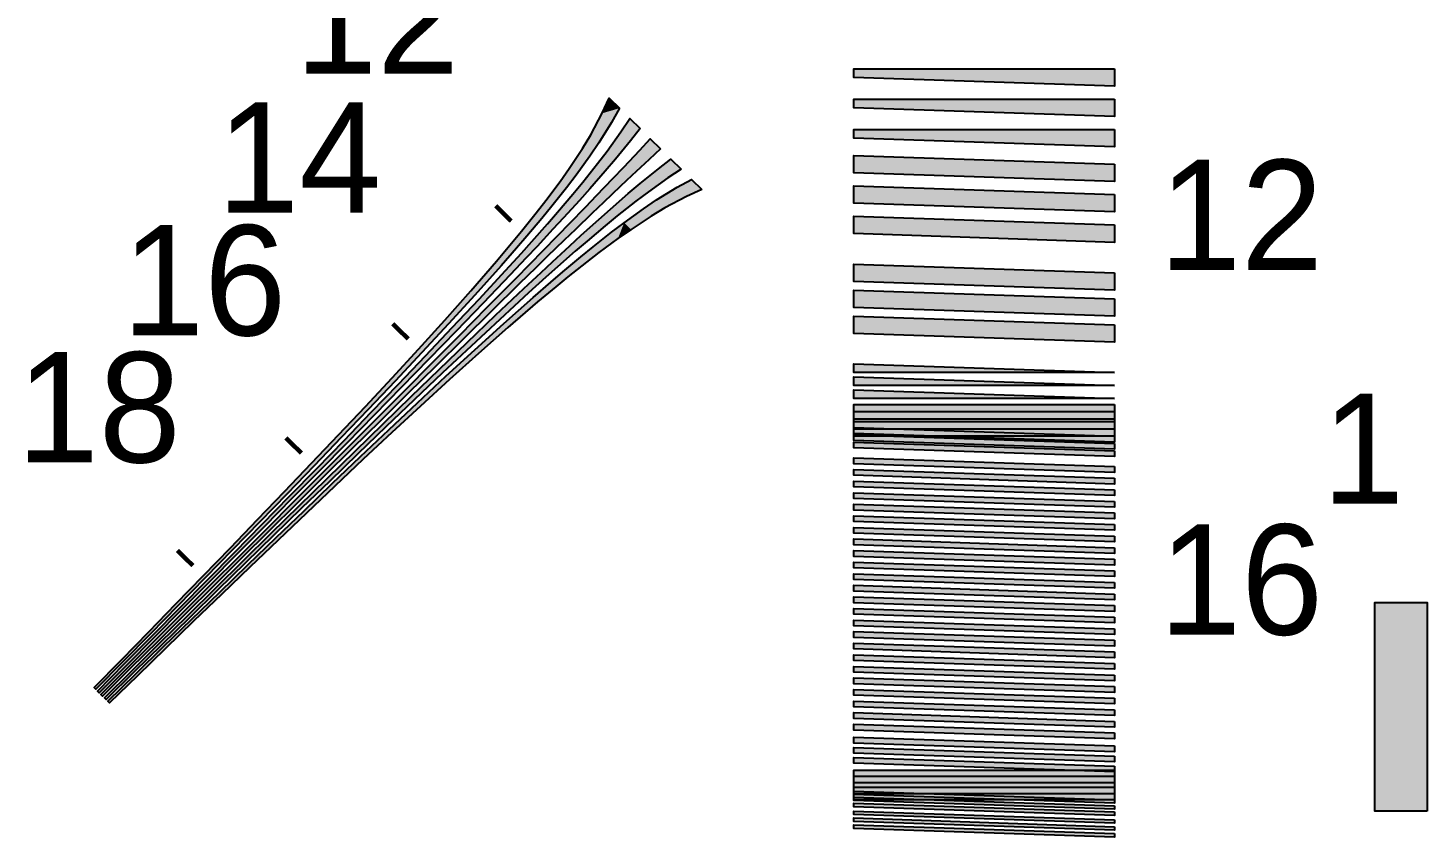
# Model space of a CAD drawing. Header units: millimetres. Extents: x -9 to 297, y 0 to 210.
# Drawn here: x 166.2 to 213.19, y 140.2 to 167.18 of the extents above; entities that cross this region are included whole.
import ezdxf

# ---------------------------------------------------------------- set-up
doc = ezdxf.new("R2010")
doc.units = ezdxf.units.MM
for name, color, linetype in [('CENTER', 7, 'Continuous'), ('LABELS', 7, 'Continuous'), ('PERIPHERY', 7, 'Continuous')]:
    doc.layers.add(name, color=color, linetype=linetype)

msp = doc.modelspace()

# ---------------------------------------------------------------- hatches: boundary and pattern name
at = {"layer": 'CENTER', "true_color": 0x000000}
h = msp.add_hatch(color=7, dxfattribs=at)
h.dxf.hatch_style = 1
h.paths.add_polyline_path([(213.192, 140.875), (211.442, 140.875), (211.442, 147.875), (213.192, 147.875), (213.192, 140.875)])
at = {"layer": 'PERIPHERY', "true_color": 0x000000}
h = msp.add_hatch(color=7, dxfattribs=at)
h.dxf.hatch_style = 1
h.paths.add_polyline_path([(202.692, 165.812), (202.692, 165.229), (193.942, 165.521), (193.942, 165.812), (202.692, 165.812)])
h = msp.add_hatch(color=7, dxfattribs=at)
h.dxf.hatch_style = 1
h.paths.add_polyline_path([(186.066, 164.483), (185.805, 164.004), (185.379, 163.318), (185.078, 162.878), (184.61, 162.233), (184.288, 161.813), (183.796, 161.193), (183.462, 160.784), (182.953, 160.181), (182.61, 159.782), (182.09, 159.188), (181.214, 158.209), (180.328, 157.24), (179.436, 156.277), (178.537, 155.32), (177.633, 154.368), (176.726, 153.419), (175.817, 152.472), (174.904, 151.529), (173.99, 150.587), (173.075, 149.646), (172.158, 148.708), (171.24, 147.77), (170.321, 146.833), (169.399, 145.898), (168.478, 144.964), (168.421, 145.02), (169.339, 145.958), (170.256, 146.896), (171.174, 147.834), (172.088, 148.776), (173.003, 149.718), (173.914, 150.663), (174.823, 151.61), (175.73, 152.558), (176.635, 153.51), (177.535, 154.465), (178.43, 155.426), (179.32, 156.391), (180.203, 157.364), (181.076, 158.346), (181.937, 159.341), (182.445, 159.946), (182.78, 160.352), (183.276, 160.97), (183.599, 161.388), (184.073, 162.027), (184.38, 162.461), (184.822, 163.131), (185.103, 163.592), (185.491, 164.315), (185.721, 164.825), (186.066, 164.483)])
h = msp.add_hatch(color=7, dxfattribs=at)
h.dxf.hatch_style = 1
h.paths.add_polyline_path([(202.692, 164.792), (202.692, 164.208), (193.942, 164.5), (193.942, 164.792), (202.692, 164.792)])
h = msp.add_hatch(color=7, dxfattribs=at)
h.dxf.hatch_style = 1
h.paths.add_polyline_path([(186.759, 163.801), (186.434, 163.384), (185.933, 162.772), (185.592, 162.371), (185.072, 161.778), (184.721, 161.387), (184.192, 160.802), (183.836, 160.416), (183.299, 159.84), (182.939, 159.457), (182.399, 158.885), (181.491, 157.936), (180.58, 156.991), (179.666, 156.049), (178.75, 155.109), (177.831, 154.173), (176.911, 153.237), (175.99, 152.302), (175.067, 151.369), (174.144, 150.436), (173.221, 149.502), (172.296, 148.571), (171.372, 147.64), (170.445, 146.71), (169.521, 145.779), (168.594, 144.849), (168.537, 144.906), (169.46, 145.839), (170.383, 146.772), (171.306, 147.705), (172.227, 148.64), (173.148, 149.574), (174.068, 150.511), (174.985, 151.449), (175.903, 152.387), (176.819, 153.327), (177.732, 154.27), (178.643, 155.215), (179.55, 156.164), (180.454, 157.116), (181.353, 158.073), (182.245, 159.037), (182.775, 159.619), (183.126, 160.01), (183.649, 160.6), (183.993, 160.998), (184.505, 161.6), (184.842, 162.005), (185.336, 162.624), (185.656, 163.045), (186.119, 163.695), (186.413, 164.142), (186.759, 163.801)])
h = msp.add_hatch(color=7, dxfattribs=at)
h.dxf.hatch_style = 1
h.paths.add_polyline_path([(202.692, 163.771), (202.692, 163.187), (193.942, 163.479), (193.942, 163.771), (202.692, 163.771)])
h = msp.add_hatch(color=7, dxfattribs=at)
h.dxf.hatch_style = 1
h.paths.add_polyline_path([(187.451, 163.118), (187.064, 162.763), (186.487, 162.226), (186.105, 161.866), (185.535, 161.322), (185.154, 160.96), (184.587, 160.413), (184.21, 160.047), (183.645, 159.498), (183.269, 159.131), (182.705, 158.582), (181.768, 157.663), (180.831, 156.743), (179.896, 155.822), (178.963, 154.899), (178.03, 153.976), (177.096, 153.054), (176.163, 152.131), (175.231, 151.206), (174.298, 150.283), (173.366, 149.359), (172.435, 148.434), (171.503, 147.51), (170.571, 146.585), (169.64, 145.661), (168.71, 144.734), (168.651, 144.792), (169.581, 145.719), (170.509, 146.647), (171.437, 147.575), (172.365, 148.503), (173.293, 149.43), (174.222, 150.358), (175.148, 151.288), (176.076, 152.216), (177.002, 153.146), (177.929, 154.075), (178.855, 155.005), (179.782, 155.934), (180.706, 156.866), (181.629, 157.799), (182.552, 158.732), (183.103, 159.294), (183.472, 159.668), (184.023, 160.231), (184.39, 160.607), (184.938, 161.173), (185.303, 161.55), (185.848, 162.118), (186.21, 162.499), (186.749, 163.073), (187.105, 163.459), (187.451, 163.118)])
h = msp.add_hatch(color=7, dxfattribs=at)
h.dxf.hatch_style = 1
h.paths.add_polyline_path([(188.144, 162.436), (187.694, 162.142), (187.041, 161.68), (186.617, 161.36), (185.995, 160.868), (185.586, 160.533), (184.984, 160.022), (184.584, 159.679), (183.991, 159.157), (183.599, 158.807), (183.013, 158.279), (182.046, 157.39), (181.084, 156.495), (180.129, 155.594), (179.176, 154.69), (178.227, 153.782), (177.28, 152.873), (176.336, 151.961), (175.394, 151.046), (174.452, 150.132), (173.512, 149.216), (172.573, 148.298), (171.635, 147.38), (170.698, 146.461), (169.761, 145.542), (168.824, 144.622), (168.767, 144.678), (169.701, 145.601), (170.636, 146.523), (171.569, 147.445), (172.504, 148.366), (173.439, 149.287), (174.376, 150.207), (175.313, 151.126), (176.249, 152.046), (177.188, 152.963), (178.128, 153.88), (179.068, 154.796), (180.012, 155.708), (180.958, 156.619), (181.907, 157.527), (182.859, 158.431), (183.435, 158.97), (183.819, 159.328), (184.397, 159.863), (184.785, 160.219), (185.371, 160.747), (185.765, 161.095), (186.361, 161.614), (186.764, 161.954), (187.379, 162.453), (187.798, 162.777), (188.144, 162.436)])
h = msp.add_hatch(color=7, dxfattribs=at)
h.dxf.hatch_style = 1
h.paths.add_polyline_path([(202.692, 162.604), (202.692, 162.021), (193.942, 162.312), (193.942, 162.896), (202.692, 162.604)])
h = msp.add_hatch(color=7, dxfattribs=at)
h.dxf.hatch_style = 1
h.paths.add_polyline_path([(188.836, 161.753), (188.322, 161.522), (187.594, 161.134), (187.131, 160.854), (186.457, 160.412), (186.019, 160.107), (185.378, 159.633), (184.957, 159.31), (184.337, 158.816), (183.929, 158.481), (183.321, 157.975), (182.322, 157.117), (181.335, 156.247), (180.358, 155.367), (179.388, 154.48), (178.424, 153.587), (177.464, 152.69), (176.508, 151.789), (175.556, 150.885), (174.605, 149.979), (173.656, 149.072), (172.711, 148.161), (171.765, 147.25), (170.823, 146.336), (169.881, 145.421), (168.939, 144.507), (168.882, 144.563), (169.821, 145.481), (170.759, 146.399), (171.699, 147.315), (172.641, 148.229), (173.583, 149.143), (174.529, 150.054), (175.475, 150.965), (176.422, 151.874), (177.372, 152.78), (178.325, 153.685), (179.281, 154.585), (180.242, 155.481), (181.21, 156.369), (182.183, 157.253), (183.166, 158.126), (183.762, 158.644), (184.164, 158.986), (184.77, 159.494), (185.18, 159.827), (185.802, 160.319), (186.226, 160.639), (186.874, 161.106), (187.317, 161.406), (188.006, 161.833), (188.489, 162.094), (188.836, 161.753)])
h = msp.add_hatch(color=7, dxfattribs=at)
h.dxf.hatch_style = 1
h.paths.add_polyline_path([(202.692, 161.583), (202.692, 161), (193.942, 161.292), (193.942, 161.875), (202.692, 161.583)])
h = msp.add_hatch(color=7, dxfattribs=at)
h.dxf.hatch_style = 1
h.paths.add_polyline_path([(202.692, 160.562), (202.692, 159.979), (193.942, 160.271), (193.942, 160.854), (202.692, 160.562)])
h = msp.add_hatch(color=7, dxfattribs=at)
h.dxf.hatch_style = 1
h.paths.add_polyline_path([(202.692, 158.958), (202.692, 158.375), (193.942, 158.667), (193.942, 159.25), (202.692, 158.958)])
h = msp.add_hatch(color=7, dxfattribs=at)
h.dxf.hatch_style = 1
h.paths.add_polyline_path([(202.692, 158.083), (202.692, 157.5), (193.942, 157.792), (193.942, 158.375), (202.692, 158.083)])
h = msp.add_hatch(color=7, dxfattribs=at)
h.dxf.hatch_style = 1
h.paths.add_polyline_path([(202.692, 157.208), (202.692, 156.625), (193.942, 156.917), (193.942, 157.5), (202.692, 157.208)])
h = msp.add_hatch(color=7, dxfattribs=at)
h.dxf.hatch_style = 1
h.paths.add_polyline_path([(202.692, 155.604), (193.942, 155.604), (193.942, 155.896), (202.692, 155.604)])
h = msp.add_hatch(color=7, dxfattribs=at)
h.dxf.hatch_style = 1
h.paths.add_polyline_path([(202.692, 155.167), (193.942, 155.167), (193.942, 155.458), (202.692, 155.167)])
h = msp.add_hatch(color=7, dxfattribs=at)
h.dxf.hatch_style = 1
h.paths.add_polyline_path([(202.692, 154.729), (193.942, 154.729), (193.942, 155.021), (202.692, 154.729)])
h = msp.add_hatch(color=7, dxfattribs=at)
h.dxf.hatch_style = 1
h.paths.add_polyline_path([(202.692, 154.535), (202.692, 153.951), (193.942, 153.951), (193.942, 154.535), (202.692, 154.535)])
h = msp.add_hatch(color=7, dxfattribs=at)
h.dxf.hatch_style = 1
h.paths.add_polyline_path([(202.692, 154.292), (202.692, 153.708), (193.942, 153.708), (193.942, 154.292), (202.692, 154.292)])
h = msp.add_hatch(color=7, dxfattribs=at)
h.dxf.hatch_style = 1
h.paths.add_polyline_path([(202.692, 154.048), (202.692, 153.465), (193.942, 153.465), (193.942, 154.048), (202.692, 154.048)])
h = msp.add_hatch(color=7, dxfattribs=at)
h.dxf.hatch_style = 1
h.paths.add_polyline_path([(202.692, 153.465), (202.692, 153.271), (193.942, 153.562), (193.942, 153.757), (202.692, 153.465)])
h = msp.add_hatch(color=7, dxfattribs=at)
h.dxf.hatch_style = 1
h.paths.add_polyline_path([(202.692, 153.222), (202.692, 153.028), (193.942, 153.319), (193.942, 153.514), (202.692, 153.222)])
h = msp.add_hatch(color=7, dxfattribs=at)
h.dxf.hatch_style = 1
h.paths.add_polyline_path([(202.692, 152.979), (202.692, 152.785), (193.942, 153.076), (193.942, 153.271), (202.692, 152.979)])
h = msp.add_hatch(color=7, dxfattribs=at)
h.dxf.hatch_style = 1
h.paths.add_polyline_path([(202.692, 152.444), (202.692, 152.25), (193.942, 152.542), (193.942, 152.736), (202.692, 152.444)])
h = msp.add_hatch(color=7, dxfattribs=at)
h.dxf.hatch_style = 1
h.paths.add_polyline_path([(202.692, 152.055), (202.692, 151.861), (193.942, 152.153), (193.942, 152.347), (202.692, 152.055)])
h = msp.add_hatch(color=7, dxfattribs=at)
h.dxf.hatch_style = 1
h.paths.add_polyline_path([(202.692, 151.666), (202.692, 151.472), (193.942, 151.764), (193.942, 151.958), (202.692, 151.666)])
h = msp.add_hatch(color=7, dxfattribs=at)
h.dxf.hatch_style = 1
h.paths.add_polyline_path([(202.692, 151.277), (202.692, 151.083), (193.942, 151.375), (193.942, 151.569), (202.692, 151.277)])
h = msp.add_hatch(color=7, dxfattribs=at)
h.dxf.hatch_style = 1
h.paths.add_polyline_path([(202.692, 150.889), (202.692, 150.694), (193.942, 150.986), (193.942, 151.18), (202.692, 150.889)])
h = msp.add_hatch(color=7, dxfattribs=at)
h.dxf.hatch_style = 1
h.paths.add_polyline_path([(202.692, 150.5), (202.692, 150.305), (193.942, 150.597), (193.942, 150.791), (202.692, 150.5)])
h = msp.add_hatch(color=7, dxfattribs=at)
h.dxf.hatch_style = 1
h.paths.add_polyline_path([(202.692, 150.111), (202.692, 149.916), (193.942, 150.208), (193.942, 150.403), (202.692, 150.111)])
h = msp.add_hatch(color=7, dxfattribs=at)
h.dxf.hatch_style = 1
h.paths.add_polyline_path([(202.692, 149.722), (202.692, 149.528), (193.942, 149.819), (193.942, 150.014), (202.692, 149.722)])
h = msp.add_hatch(color=7, dxfattribs=at)
h.dxf.hatch_style = 1
h.paths.add_polyline_path([(202.692, 149.333), (202.692, 149.139), (193.942, 149.43), (193.942, 149.625), (202.692, 149.333)])
h = msp.add_hatch(color=7, dxfattribs=at)
h.dxf.hatch_style = 1
h.paths.add_polyline_path([(202.692, 148.944), (202.692, 148.75), (193.942, 149.041), (193.942, 149.236), (202.692, 148.944)])
h = msp.add_hatch(color=7, dxfattribs=at)
h.dxf.hatch_style = 1
h.paths.add_polyline_path([(202.692, 148.555), (202.692, 148.361), (193.942, 148.652), (193.942, 148.847), (202.692, 148.555)])
h = msp.add_hatch(color=7, dxfattribs=at)
h.dxf.hatch_style = 1
h.paths.add_polyline_path([(202.692, 148.166), (202.692, 147.972), (193.942, 148.263), (193.942, 148.458), (202.692, 148.166)])
h = msp.add_hatch(color=7, dxfattribs=at)
h.dxf.hatch_style = 1
h.paths.add_polyline_path([(202.692, 147.777), (202.692, 147.583), (193.942, 147.874), (193.942, 148.069), (202.692, 147.777)])
h = msp.add_hatch(color=7, dxfattribs=at)
h.dxf.hatch_style = 1
h.paths.add_polyline_path([(202.692, 147.388), (202.692, 147.194), (193.942, 147.486), (193.942, 147.68), (202.692, 147.388)])
h = msp.add_hatch(color=7, dxfattribs=at)
h.dxf.hatch_style = 1
h.paths.add_polyline_path([(202.692, 147), (202.692, 146.805), (193.942, 147.097), (193.942, 147.291), (202.692, 147)])
h = msp.add_hatch(color=7, dxfattribs=at)
h.dxf.hatch_style = 1
h.paths.add_polyline_path([(202.692, 146.611), (202.692, 146.416), (193.942, 146.708), (193.942, 146.902), (202.692, 146.611)])
h = msp.add_hatch(color=7, dxfattribs=at)
h.dxf.hatch_style = 1
h.paths.add_polyline_path([(202.692, 146.222), (202.692, 146.027), (193.942, 146.319), (193.942, 146.514), (202.692, 146.222)])
h = msp.add_hatch(color=7, dxfattribs=at)
h.dxf.hatch_style = 1
h.paths.add_polyline_path([(202.692, 145.833), (202.692, 145.639), (193.942, 145.93), (193.942, 146.125), (202.692, 145.833)])
h = msp.add_hatch(color=7, dxfattribs=at)
h.dxf.hatch_style = 1
h.paths.add_polyline_path([(202.692, 145.444), (202.692, 145.25), (193.942, 145.541), (193.942, 145.736), (202.692, 145.444)])
h = msp.add_hatch(color=7, dxfattribs=at)
h.dxf.hatch_style = 1
h.paths.add_polyline_path([(202.692, 145.055), (202.692, 144.861), (193.942, 145.152), (193.942, 145.347), (202.692, 145.055)])
h = msp.add_hatch(color=7, dxfattribs=at)
h.dxf.hatch_style = 1
h.paths.add_polyline_path([(202.692, 144.666), (202.692, 144.472), (193.942, 144.763), (193.942, 144.958), (202.692, 144.666)])
h = msp.add_hatch(color=7, dxfattribs=at)
h.dxf.hatch_style = 1
h.paths.add_polyline_path([(202.692, 144.277), (202.692, 144.083), (193.942, 144.374), (193.942, 144.569), (202.692, 144.277)])
h = msp.add_hatch(color=7, dxfattribs=at)
h.dxf.hatch_style = 1
h.paths.add_polyline_path([(202.692, 143.888), (202.692, 143.694), (193.942, 143.985), (193.942, 144.18), (202.692, 143.888)])
h = msp.add_hatch(color=7, dxfattribs=at)
h.dxf.hatch_style = 1
h.paths.add_polyline_path([(202.692, 143.499), (202.692, 143.305), (193.942, 143.597), (193.942, 143.791), (202.692, 143.499)])
h = msp.add_hatch(color=7, dxfattribs=at)
h.dxf.hatch_style = 1
h.paths.add_polyline_path([(202.692, 143.062), (202.692, 142.867), (193.942, 143.159), (193.942, 143.353), (202.692, 143.062)])
h = msp.add_hatch(color=7, dxfattribs=at)
h.dxf.hatch_style = 1
h.paths.add_polyline_path([(202.692, 142.722), (202.692, 142.527), (193.942, 142.819), (193.942, 143.013), (202.692, 142.722)])
h = msp.add_hatch(color=7, dxfattribs=at)
h.dxf.hatch_style = 1
h.paths.add_polyline_path([(202.692, 142.381), (202.692, 142.187), (193.942, 142.479), (193.942, 142.673), (202.692, 142.381)])
h = msp.add_hatch(color=7, dxfattribs=at)
h.dxf.hatch_style = 1
h.paths.add_polyline_path([(202.692, 142.246), (202.692, 141.662), (193.942, 141.662), (193.942, 142.246), (202.692, 142.246)])
h = msp.add_hatch(color=7, dxfattribs=at)
h.dxf.hatch_style = 1
h.paths.add_polyline_path([(202.692, 142.042), (202.692, 141.458), (193.942, 141.458), (193.942, 142.042), (202.692, 142.042)])
h = msp.add_hatch(color=7, dxfattribs=at)
h.dxf.hatch_style = 1
h.paths.add_polyline_path([(202.692, 141.837), (202.692, 141.254), (193.942, 141.254), (193.942, 141.837), (202.692, 141.837)])
h = msp.add_hatch(color=7, dxfattribs=at)
h.dxf.hatch_style = 1
h.paths.add_polyline_path([(202.692, 141.254), (202.692, 141.137), (193.942, 141.429), (193.942, 141.546), (202.692, 141.254)])
h = msp.add_hatch(color=7, dxfattribs=at)
h.dxf.hatch_style = 1
h.paths.add_polyline_path([(202.692, 141.05), (202.692, 140.933), (193.942, 141.225), (193.942, 141.342), (202.692, 141.05)])
h = msp.add_hatch(color=7, dxfattribs=at)
h.dxf.hatch_style = 1
h.paths.add_polyline_path([(202.692, 140.846), (202.692, 140.729), (193.942, 141.021), (193.942, 141.137), (202.692, 140.846)])
h = msp.add_hatch(color=7, dxfattribs=at)
h.dxf.hatch_style = 1
h.paths.add_polyline_path([(202.692, 140.583), (202.692, 140.466), (193.942, 140.758), (193.942, 140.875), (202.692, 140.583)])
h = msp.add_hatch(color=7, dxfattribs=at)
h.dxf.hatch_style = 1
h.paths.add_polyline_path([(202.692, 140.35), (202.692, 140.233), (193.942, 140.525), (193.942, 140.642), (202.692, 140.35)])
h = msp.add_hatch(color=7, dxfattribs=at)
h.dxf.hatch_style = 1
h.paths.add_polyline_path([(202.692, 140.117), (202.692, 140), (193.942, 140.291), (193.942, 140.408), (202.692, 140.117)])

# ---------------------------------------------------------------- linework, layer by layer
at = {"layer": 'CENTER', "color": 250}
msp.add_lwpolyline([(213.192, 140.875), (211.442, 140.875), (211.442, 147.875), (213.192, 147.875), (213.192, 140.875)], close=True, dxfattribs=at)
at = {"layer": 'CENTER', "color": 250, "true_color": 0x000000}
for points in [[(213.192, 140.875), (213.192, 147.875), (211.442, 147.875)], [(211.442, 147.875), (211.442, 140.875), (213.192, 140.875)]]:
    msp.add_solid(points, dxfattribs=at)
at = {"layer": 'PERIPHERY', "color": 250}
for points in [[(202.692, 165.812), (202.692, 165.229), (193.942, 165.521), (193.942, 165.812), (202.692, 165.812)], [(186.066, 164.483), (185.805, 164.004), (185.379, 163.318), (185.078, 162.878), (184.61, 162.233), (184.288, 161.813), (183.796, 161.193), (183.462, 160.784), (182.953, 160.181), (182.61, 159.782), (182.09, 159.188), (181.214, 158.209), (180.328, 157.24), (179.436, 156.277), (178.537, 155.32), (177.633, 154.368), (176.726, 153.419), (175.817, 152.472), (174.904, 151.529), (173.99, 150.587), (173.075, 149.646), (172.158, 148.708), (171.24, 147.77), (170.321, 146.833), (169.399, 145.898), (168.478, 144.964), (168.421, 145.02), (169.339, 145.958), (170.256, 146.896), (171.174, 147.834), (172.088, 148.776), (173.003, 149.718), (173.914, 150.663), (174.823, 151.61), (175.73, 152.558), (176.635, 153.51), (177.535, 154.465), (178.43, 155.426), (179.32, 156.391), (180.203, 157.364), (181.076, 158.346), (181.937, 159.341), (182.445, 159.946), (182.78, 160.352), (183.276, 160.97), (183.599, 161.388), (184.073, 162.027), (184.38, 162.461), (184.822, 163.131), (185.103, 163.592), (185.491, 164.315), (185.721, 164.825), (186.066, 164.483)], [(202.692, 164.792), (202.692, 164.208), (193.942, 164.5), (193.942, 164.792), (202.692, 164.792)], [(186.759, 163.801), (186.434, 163.384), (185.933, 162.772), (185.592, 162.371), (185.072, 161.778), (184.721, 161.387), (184.192, 160.802), (183.836, 160.416), (183.299, 159.84), (182.939, 159.457), (182.399, 158.885), (181.491, 157.936), (180.58, 156.991), (179.666, 156.049), (178.75, 155.109), (177.831, 154.173), (176.911, 153.237), (175.99, 152.302), (175.067, 151.369), (174.144, 150.436), (173.221, 149.502), (172.296, 148.571), (171.372, 147.64), (170.445, 146.71), (169.521, 145.779), (168.594, 144.849), (168.537, 144.906), (169.46, 145.839), (170.383, 146.772), (171.306, 147.705), (172.227, 148.64), (173.148, 149.574), (174.068, 150.511), (174.985, 151.449), (175.903, 152.387), (176.819, 153.327), (177.732, 154.27), (178.643, 155.215), (179.55, 156.164), (180.454, 157.116), (181.353, 158.073), (182.245, 159.037), (182.775, 159.619), (183.126, 160.01), (183.649, 160.6), (183.993, 160.998), (184.505, 161.6), (184.842, 162.005), (185.336, 162.624), (185.656, 163.045), (186.119, 163.695), (186.413, 164.142), (186.759, 163.801)], [(202.692, 163.771), (202.692, 163.187), (193.942, 163.479), (193.942, 163.771), (202.692, 163.771)], [(187.451, 163.118), (187.064, 162.763), (186.487, 162.226), (186.105, 161.866), (185.535, 161.322), (185.154, 160.96), (184.587, 160.413), (184.21, 160.047), (183.645, 159.498), (183.269, 159.131), (182.705, 158.582), (181.768, 157.663), (180.831, 156.743), (179.896, 155.822), (178.963, 154.899), (178.03, 153.976), (177.096, 153.054), (176.163, 152.131), (175.231, 151.206), (174.298, 150.283), (173.366, 149.359), (172.435, 148.434), (171.503, 147.51), (170.571, 146.585), (169.64, 145.661), (168.71, 144.734), (168.651, 144.792), (169.581, 145.719), (170.509, 146.647), (171.437, 147.575), (172.365, 148.503), (173.293, 149.43), (174.222, 150.358), (175.148, 151.288), (176.076, 152.216), (177.002, 153.146), (177.929, 154.075), (178.855, 155.005), (179.782, 155.934), (180.706, 156.866), (181.629, 157.799), (182.552, 158.732), (183.103, 159.294), (183.472, 159.668), (184.023, 160.231), (184.39, 160.607), (184.938, 161.173), (185.303, 161.55), (185.848, 162.118), (186.21, 162.499), (186.749, 163.073), (187.105, 163.459), (187.451, 163.118)], [(188.144, 162.436), (187.694, 162.142), (187.041, 161.68), (186.617, 161.36), (185.995, 160.868), (185.586, 160.533), (184.984, 160.022), (184.584, 159.679), (183.991, 159.157), (183.599, 158.807), (183.013, 158.279), (182.046, 157.39), (181.084, 156.495), (180.129, 155.594), (179.176, 154.69), (178.227, 153.782), (177.28, 152.873), (176.336, 151.961), (175.394, 151.046), (174.452, 150.132), (173.512, 149.216), (172.573, 148.298), (171.635, 147.38), (170.698, 146.461), (169.761, 145.542), (168.824, 144.622), (168.767, 144.678), (169.701, 145.601), (170.636, 146.523), (171.569, 147.445), (172.504, 148.366), (173.439, 149.287), (174.376, 150.207), (175.313, 151.126), (176.249, 152.046), (177.188, 152.963), (178.128, 153.88), (179.068, 154.796), (180.012, 155.708), (180.958, 156.619), (181.907, 157.527), (182.859, 158.431), (183.435, 158.97), (183.819, 159.328), (184.397, 159.863), (184.785, 160.219), (185.371, 160.747), (185.765, 161.095), (186.361, 161.614), (186.764, 161.954), (187.379, 162.453), (187.798, 162.777), (188.144, 162.436)], [(202.692, 162.604), (202.692, 162.021), (193.942, 162.312), (193.942, 162.896), (202.692, 162.604)], [(188.836, 161.753), (188.322, 161.522), (187.594, 161.134), (187.131, 160.854), (186.457, 160.412), (186.019, 160.107), (185.378, 159.633), (184.957, 159.31), (184.337, 158.816), (183.929, 158.481), (183.321, 157.975), (182.322, 157.117), (181.335, 156.247), (180.358, 155.367), (179.388, 154.48), (178.424, 153.587), (177.464, 152.69), (176.508, 151.789), (175.556, 150.885), (174.605, 149.979), (173.656, 149.072), (172.711, 148.161), (171.765, 147.25), (170.823, 146.336), (169.881, 145.421), (168.939, 144.507), (168.882, 144.563), (169.821, 145.481), (170.759, 146.399), (171.699, 147.315), (172.641, 148.229), (173.583, 149.143), (174.529, 150.054), (175.475, 150.965), (176.422, 151.874), (177.372, 152.78), (178.325, 153.685), (179.281, 154.585), (180.242, 155.481), (181.21, 156.369), (182.183, 157.253), (183.166, 158.126), (183.762, 158.644), (184.164, 158.986), (184.77, 159.494), (185.18, 159.827), (185.802, 160.319), (186.226, 160.639), (186.874, 161.106), (187.317, 161.406), (188.006, 161.833), (188.489, 162.094), (188.836, 161.753)], [(202.692, 161.583), (202.692, 161), (193.942, 161.292), (193.942, 161.875), (202.692, 161.583)], [(202.692, 160.562), (202.692, 159.979), (193.942, 160.271), (193.942, 160.854), (202.692, 160.562)], [(202.692, 158.958), (202.692, 158.375), (193.942, 158.667), (193.942, 159.25), (202.692, 158.958)], [(202.692, 158.083), (202.692, 157.5), (193.942, 157.792), (193.942, 158.375), (202.692, 158.083)], [(202.692, 157.208), (202.692, 156.625), (193.942, 156.917), (193.942, 157.5), (202.692, 157.208)], [(202.692, 155.604), (193.942, 155.604), (193.942, 155.896), (202.692, 155.604)], [(202.692, 155.167), (193.942, 155.167), (193.942, 155.458), (202.692, 155.167)], [(202.692, 154.729), (193.942, 154.729), (193.942, 155.021), (202.692, 154.729)], [(202.692, 154.535), (202.692, 153.951), (193.942, 153.951), (193.942, 154.535), (202.692, 154.535)], [(202.692, 154.292), (202.692, 153.708), (193.942, 153.708), (193.942, 154.292), (202.692, 154.292)], [(202.692, 154.048), (202.692, 153.465), (193.942, 153.465), (193.942, 154.048), (202.692, 154.048)], [(202.692, 153.465), (202.692, 153.271), (193.942, 153.562), (193.942, 153.757), (202.692, 153.465)], [(202.692, 153.222), (202.692, 153.028), (193.942, 153.319), (193.942, 153.514), (202.692, 153.222)], [(202.692, 152.979), (202.692, 152.785), (193.942, 153.076), (193.942, 153.271), (202.692, 152.979)], [(202.692, 152.444), (202.692, 152.25), (193.942, 152.542), (193.942, 152.736), (202.692, 152.444)], [(202.692, 152.055), (202.692, 151.861), (193.942, 152.153), (193.942, 152.347), (202.692, 152.055)], [(202.692, 151.666), (202.692, 151.472), (193.942, 151.764), (193.942, 151.958), (202.692, 151.666)], [(202.692, 151.277), (202.692, 151.083), (193.942, 151.375), (193.942, 151.569), (202.692, 151.277)], [(202.692, 150.889), (202.692, 150.694), (193.942, 150.986), (193.942, 151.18), (202.692, 150.889)], [(202.692, 150.5), (202.692, 150.305), (193.942, 150.597), (193.942, 150.791), (202.692, 150.5)], [(202.692, 150.111), (202.692, 149.916), (193.942, 150.208), (193.942, 150.403), (202.692, 150.111)], [(202.692, 149.722), (202.692, 149.528), (193.942, 149.819), (193.942, 150.014), (202.692, 149.722)], [(202.692, 149.333), (202.692, 149.139), (193.942, 149.43), (193.942, 149.625), (202.692, 149.333)], [(202.692, 148.944), (202.692, 148.75), (193.942, 149.041), (193.942, 149.236), (202.692, 148.944)], [(202.692, 148.555), (202.692, 148.361), (193.942, 148.652), (193.942, 148.847), (202.692, 148.555)], [(202.692, 148.166), (202.692, 147.972), (193.942, 148.263), (193.942, 148.458), (202.692, 148.166)], [(202.692, 147.777), (202.692, 147.583), (193.942, 147.874), (193.942, 148.069), (202.692, 147.777)], [(202.692, 147.388), (202.692, 147.194), (193.942, 147.486), (193.942, 147.68), (202.692, 147.388)], [(202.692, 147), (202.692, 146.805), (193.942, 147.097), (193.942, 147.291), (202.692, 147)], [(202.692, 146.611), (202.692, 146.416), (193.942, 146.708), (193.942, 146.902), (202.692, 146.611)], [(202.692, 146.222), (202.692, 146.027), (193.942, 146.319), (193.942, 146.514), (202.692, 146.222)], [(202.692, 145.833), (202.692, 145.639), (193.942, 145.93), (193.942, 146.125), (202.692, 145.833)], [(202.692, 145.444), (202.692, 145.25), (193.942, 145.541), (193.942, 145.736), (202.692, 145.444)], [(202.692, 145.055), (202.692, 144.861), (193.942, 145.152), (193.942, 145.347), (202.692, 145.055)], [(202.692, 144.666), (202.692, 144.472), (193.942, 144.763), (193.942, 144.958), (202.692, 144.666)], [(202.692, 144.277), (202.692, 144.083), (193.942, 144.374), (193.942, 144.569), (202.692, 144.277)], [(202.692, 143.888), (202.692, 143.694), (193.942, 143.985), (193.942, 144.18), (202.692, 143.888)], [(202.692, 143.499), (202.692, 143.305), (193.942, 143.597), (193.942, 143.791), (202.692, 143.499)], [(202.692, 143.062), (202.692, 142.867), (193.942, 143.159), (193.942, 143.353), (202.692, 143.062)], [(202.692, 142.722), (202.692, 142.527), (193.942, 142.819), (193.942, 143.013), (202.692, 142.722)], [(202.692, 142.381), (202.692, 142.187), (193.942, 142.479), (193.942, 142.673), (202.692, 142.381)], [(202.692, 142.246), (202.692, 141.662), (193.942, 141.662), (193.942, 142.246), (202.692, 142.246)], [(202.692, 142.042), (202.692, 141.458), (193.942, 141.458), (193.942, 142.042), (202.692, 142.042)], [(202.692, 141.837), (202.692, 141.254), (193.942, 141.254), (193.942, 141.837), (202.692, 141.837)], [(202.692, 141.254), (202.692, 141.137), (193.942, 141.429), (193.942, 141.546), (202.692, 141.254)], [(202.692, 141.05), (202.692, 140.933), (193.942, 141.225), (193.942, 141.342), (202.692, 141.05)], [(202.692, 140.846), (202.692, 140.729), (193.942, 141.021), (193.942, 141.137), (202.692, 140.846)], [(202.692, 140.583), (202.692, 140.466), (193.942, 140.758), (193.942, 140.875), (202.692, 140.583)], [(202.692, 140.35), (202.692, 140.233), (193.942, 140.525), (193.942, 140.642), (202.692, 140.35)], [(202.692, 140.117), (202.692, 140), (193.942, 140.291), (193.942, 140.408), (202.692, 140.117)]]:
    msp.add_lwpolyline(points, close=True, dxfattribs=at)
at = {"layer": 'PERIPHERY', "color": 250, "lineweight": 35, "const_width": 0.15}
for points in [[(181.914, 161.205), (182.434, 160.693)], [(178.455, 157.244), (178.974, 156.732)], [(174.865, 153.411), (175.384, 152.899)], [(171.223, 149.629), (171.742, 149.117)]]:
    msp.add_lwpolyline(points, dxfattribs=at)
at = {"layer": 'PERIPHERY', "color": 250, "true_color": 0x000000}
for points in [[(202.692, 165.812), (193.942, 165.812), (193.942, 165.521)], [(193.942, 165.521), (202.692, 165.229), (202.692, 165.812)], [(186.066, 164.483), (183.276, 160.97), (180.328, 157.24)], [(186.066, 164.483), (180.328, 157.24), (181.214, 158.209)], [(186.066, 164.483), (181.214, 158.209), (182.09, 159.188)], [(186.066, 164.483), (182.09, 159.188), (182.61, 159.782)], [(186.066, 164.483), (182.61, 159.782), (182.953, 160.181)], [(186.066, 164.483), (182.953, 160.181), (183.462, 160.784)], [(186.066, 164.483), (183.599, 161.388), (183.276, 160.97)], [(186.066, 164.483), (183.462, 160.784), (183.796, 161.193)], [(186.066, 164.483), (184.073, 162.027), (183.599, 161.388)], [(186.066, 164.483), (183.796, 161.193), (184.288, 161.813)], [(186.066, 164.483), (184.38, 162.461), (184.073, 162.027)], [(186.066, 164.483), (184.288, 161.813), (184.61, 162.233)], [(186.066, 164.483), (184.822, 163.131), (184.38, 162.461)], [(186.066, 164.483), (184.61, 162.233), (185.078, 162.878)], [(186.066, 164.483), (185.103, 163.592), (184.822, 163.131)], [(186.066, 164.483), (185.078, 162.878), (185.379, 163.318)], [(186.066, 164.483), (185.491, 164.315), (185.103, 163.592)], [(185.379, 163.318), (185.805, 164.004), (186.066, 164.483)], [(186.066, 164.483), (185.721, 164.825), (185.491, 164.315)], [(202.692, 164.792), (193.942, 164.792), (193.942, 164.5)], [(193.942, 164.5), (202.692, 164.208), (202.692, 164.792)], [(186.759, 163.801), (186.413, 164.142), (186.119, 163.695)], [(186.759, 163.801), (180.454, 157.116), (175.067, 151.369)], [(186.759, 163.801), (175.067, 151.369), (175.99, 152.302)], [(186.759, 163.801), (175.99, 152.302), (176.911, 153.237)], [(186.759, 163.801), (176.911, 153.237), (177.831, 154.173)], [(186.759, 163.801), (177.831, 154.173), (178.75, 155.109)], [(186.759, 163.801), (178.75, 155.109), (179.666, 156.049)], [(186.759, 163.801), (179.666, 156.049), (180.58, 156.991)], [(186.759, 163.801), (181.353, 158.073), (180.454, 157.116)], [(186.759, 163.801), (180.58, 156.991), (181.491, 157.936)], [(186.759, 163.801), (182.245, 159.037), (181.353, 158.073)], [(186.759, 163.801), (181.491, 157.936), (182.399, 158.885)], [(186.759, 163.801), (182.775, 159.619), (182.245, 159.037)], [(186.759, 163.801), (182.399, 158.885), (182.939, 159.457)], [(186.759, 163.801), (183.126, 160.01), (182.775, 159.619)], [(186.759, 163.801), (182.939, 159.457), (183.299, 159.84)], [(186.759, 163.801), (183.649, 160.6), (183.126, 160.01)], [(186.759, 163.801), (183.299, 159.84), (183.836, 160.416)], [(186.759, 163.801), (183.993, 160.998), (183.649, 160.6)], [(186.759, 163.801), (183.836, 160.416), (184.192, 160.802)], [(186.759, 163.801), (184.505, 161.6), (183.993, 160.998)], [(186.759, 163.801), (184.192, 160.802), (184.721, 161.387)], [(186.759, 163.801), (184.842, 162.005), (184.505, 161.6)], [(186.759, 163.801), (184.721, 161.387), (185.072, 161.778)], [(186.759, 163.801), (185.336, 162.624), (184.842, 162.005)], [(186.759, 163.801), (185.072, 161.778), (185.592, 162.371)], [(186.759, 163.801), (185.656, 163.045), (185.336, 162.624)], [(186.759, 163.801), (185.592, 162.371), (185.933, 162.772)], [(186.759, 163.801), (186.119, 163.695), (185.656, 163.045)], [(185.933, 162.772), (186.434, 163.384), (186.759, 163.801)], [(202.692, 163.771), (193.942, 163.771), (193.942, 163.479)], [(193.942, 163.479), (202.692, 163.187), (202.692, 163.771)], [(187.451, 163.118), (182.552, 158.732), (181.629, 157.799)], [(181.629, 157.799), (187.064, 162.763), (187.451, 163.118)], [(187.451, 163.118), (183.103, 159.294), (182.552, 158.732)], [(187.451, 163.118), (183.472, 159.668), (183.103, 159.294)], [(187.451, 163.118), (184.023, 160.231), (183.472, 159.668)], [(187.451, 163.118), (184.39, 160.607), (184.023, 160.231)], [(187.451, 163.118), (184.938, 161.173), (184.39, 160.607)], [(187.451, 163.118), (185.303, 161.55), (184.938, 161.173)], [(187.451, 163.118), (185.848, 162.118), (185.303, 161.55)], [(187.451, 163.118), (186.21, 162.499), (185.848, 162.118)], [(187.451, 163.118), (186.749, 163.073), (186.21, 162.499)], [(187.451, 163.118), (187.105, 163.459), (186.749, 163.073)], [(181.629, 157.799), (186.487, 162.226), (187.064, 162.763)], [(188.144, 162.436), (187.798, 162.777), (187.379, 162.453)], [(202.692, 162.604), (193.942, 162.896), (193.942, 162.312)], [(193.942, 162.312), (202.692, 162.021), (202.692, 162.604)], [(181.629, 157.799), (186.105, 161.866), (186.487, 162.226)], [(188.144, 162.436), (185.765, 161.095), (185.371, 160.747)], [(185.371, 160.747), (187.694, 162.142), (188.144, 162.436)], [(185.371, 160.747), (187.041, 161.68), (187.694, 162.142)], [(188.144, 162.436), (186.361, 161.614), (185.765, 161.095)], [(188.144, 162.436), (186.764, 161.954), (186.361, 161.614)], [(188.144, 162.436), (187.379, 162.453), (186.764, 161.954)], [(181.629, 157.799), (185.535, 161.322), (186.105, 161.866)], [(185.371, 160.747), (186.617, 161.36), (187.041, 161.68)], [(188.836, 161.753), (186.874, 161.106), (186.226, 160.639)], [(186.226, 160.639), (188.322, 161.522), (188.836, 161.753)], [(188.836, 161.753), (187.317, 161.406), (186.874, 161.106)], [(188.836, 161.753), (188.006, 161.833), (187.317, 161.406)], [(188.836, 161.753), (188.489, 162.094), (188.006, 161.833)], [(202.692, 161.583), (193.942, 161.875), (193.942, 161.292)], [(181.629, 157.799), (185.154, 160.96), (185.535, 161.322)], [(185.371, 160.747), (185.995, 160.868), (186.617, 161.36)], [(186.226, 160.639), (187.594, 161.134), (188.322, 161.522)], [(193.942, 161.292), (202.692, 161), (202.692, 161.583)], [(185.371, 160.747), (169.701, 145.601), (168.767, 144.678)], [(185.371, 160.747), (168.767, 144.678), (174.452, 150.132)], [(185.371, 160.747), (170.636, 146.523), (169.701, 145.601)], [(185.371, 160.747), (171.569, 147.445), (170.636, 146.523)], [(185.371, 160.747), (172.504, 148.366), (171.569, 147.445)], [(185.371, 160.747), (173.439, 149.287), (172.504, 148.366)], [(185.371, 160.747), (174.376, 150.207), (173.439, 149.287)], [(185.371, 160.747), (175.313, 151.126), (174.376, 150.207)], [(185.371, 160.747), (174.452, 150.132), (175.394, 151.046)], [(185.371, 160.747), (176.249, 152.046), (175.313, 151.126)], [(185.371, 160.747), (175.394, 151.046), (176.336, 151.961)], [(185.371, 160.747), (177.188, 152.963), (176.249, 152.046)], [(185.371, 160.747), (176.336, 151.961), (177.28, 152.873)], [(185.371, 160.747), (178.128, 153.88), (177.188, 152.963)], [(185.371, 160.747), (177.28, 152.873), (178.227, 153.782)], [(185.371, 160.747), (179.068, 154.796), (178.128, 153.88)], [(185.371, 160.747), (178.227, 153.782), (179.176, 154.69)], [(185.371, 160.747), (180.012, 155.708), (179.068, 154.796)], [(185.371, 160.747), (179.176, 154.69), (180.129, 155.594)], [(185.371, 160.747), (180.958, 156.619), (180.012, 155.708)], [(185.371, 160.747), (180.129, 155.594), (181.084, 156.495)], [(183.276, 160.97), (182.78, 160.352), (180.328, 157.24)], [(185.371, 160.747), (181.907, 157.527), (180.958, 156.619)], [(185.371, 160.747), (181.084, 156.495), (182.046, 157.39)], [(181.629, 157.799), (184.587, 160.413), (185.154, 160.96)], [(185.371, 160.747), (182.859, 158.431), (181.907, 157.527)], [(185.371, 160.747), (182.046, 157.39), (183.013, 158.279)], [(185.371, 160.747), (183.435, 158.97), (182.859, 158.431)], [(185.371, 160.747), (183.013, 158.279), (183.599, 158.807)], [(185.371, 160.747), (183.819, 159.328), (183.435, 158.97)], [(185.371, 160.747), (183.599, 158.807), (183.991, 159.157)], [(185.371, 160.747), (184.397, 159.863), (183.819, 159.328)], [(185.371, 160.747), (183.991, 159.157), (184.584, 159.679)], [(185.371, 160.747), (184.785, 160.219), (184.397, 159.863)], [(185.371, 160.747), (184.584, 159.679), (184.984, 160.022)], [(185.371, 160.747), (184.984, 160.022), (185.586, 160.533)], [(185.371, 160.747), (185.586, 160.533), (185.995, 160.868)], [(186.226, 160.639), (187.131, 160.854), (187.594, 161.134)], [(186.226, 160.639), (186.457, 160.412), (187.131, 160.854)], [(202.692, 160.562), (193.942, 160.854), (193.942, 160.271)], [(186.226, 160.639), (177.372, 152.78), (176.422, 151.874)], [(186.226, 160.639), (176.422, 151.874), (181.335, 156.247)], [(186.226, 160.639), (178.325, 153.685), (177.372, 152.78)], [(186.226, 160.639), (179.281, 154.585), (178.325, 153.685)], [(186.226, 160.639), (180.242, 155.481), (179.281, 154.585)], [(182.78, 160.352), (182.445, 159.946), (179.436, 156.277)], [(182.78, 160.352), (179.436, 156.277), (180.328, 157.24)], [(186.226, 160.639), (181.21, 156.369), (180.242, 155.481)], [(186.226, 160.639), (182.183, 157.253), (181.21, 156.369)], [(186.226, 160.639), (181.335, 156.247), (182.322, 157.117)], [(181.629, 157.799), (184.21, 160.047), (184.587, 160.413)], [(186.226, 160.639), (183.166, 158.126), (182.183, 157.253)], [(186.226, 160.639), (182.322, 157.117), (183.321, 157.975)], [(186.226, 160.639), (183.762, 158.644), (183.166, 158.126)], [(186.226, 160.639), (183.321, 157.975), (183.929, 158.481)], [(186.226, 160.639), (184.164, 158.986), (183.762, 158.644)], [(186.226, 160.639), (183.929, 158.481), (184.337, 158.816)], [(186.226, 160.639), (184.77, 159.494), (184.164, 158.986)], [(186.226, 160.639), (184.337, 158.816), (184.957, 159.31)], [(186.226, 160.639), (185.18, 159.827), (184.77, 159.494)], [(186.226, 160.639), (184.957, 159.31), (185.378, 159.633)], [(186.226, 160.639), (185.802, 160.319), (185.18, 159.827)], [(186.226, 160.639), (185.378, 159.633), (186.019, 160.107)], [(186.226, 160.639), (186.019, 160.107), (186.457, 160.412)], [(193.942, 160.271), (202.692, 159.979), (202.692, 160.562)], [(182.445, 159.946), (181.937, 159.341), (179.436, 156.277)], [(181.629, 157.799), (183.645, 159.498), (184.21, 160.047)], [(181.937, 159.341), (181.076, 158.346), (177.633, 154.368)], [(181.937, 159.341), (177.633, 154.368), (178.537, 155.32)], [(181.937, 159.341), (178.537, 155.32), (179.436, 156.277)], [(181.629, 157.799), (183.269, 159.131), (183.645, 159.498)], [(181.629, 157.799), (182.705, 158.582), (183.269, 159.131)], [(202.692, 158.958), (193.942, 159.25), (193.942, 158.667)], [(193.942, 158.667), (202.692, 158.375), (202.692, 158.958)], [(181.629, 157.799), (181.768, 157.663), (182.705, 158.582)], [(202.692, 158.083), (193.942, 158.375), (193.942, 157.792)], [(181.076, 158.346), (180.203, 157.364), (176.726, 153.419)], [(181.076, 158.346), (176.726, 153.419), (177.633, 154.368)], [(193.942, 157.792), (202.692, 157.5), (202.692, 158.083)], [(181.629, 157.799), (180.706, 156.866), (168.71, 144.734)], [(181.629, 157.799), (168.71, 144.734), (169.64, 145.661)], [(181.629, 157.799), (169.64, 145.661), (170.571, 146.585)], [(181.629, 157.799), (170.571, 146.585), (171.503, 147.51)], [(181.629, 157.799), (171.503, 147.51), (172.435, 148.434)], [(181.629, 157.799), (172.435, 148.434), (173.366, 149.359)], [(181.629, 157.799), (173.366, 149.359), (174.298, 150.283)], [(181.629, 157.799), (174.298, 150.283), (175.231, 151.206)], [(181.629, 157.799), (175.231, 151.206), (176.163, 152.131)], [(181.629, 157.799), (176.163, 152.131), (177.096, 153.054)], [(181.629, 157.799), (177.096, 153.054), (178.03, 153.976)], [(181.629, 157.799), (178.03, 153.976), (178.963, 154.899)], [(181.629, 157.799), (178.963, 154.899), (179.896, 155.822)], [(181.629, 157.799), (179.896, 155.822), (180.831, 156.743)], [(181.629, 157.799), (180.831, 156.743), (181.768, 157.663)], [(202.692, 157.208), (193.942, 157.5), (193.942, 156.917)], [(180.454, 157.116), (179.55, 156.164), (174.144, 150.436)], [(180.454, 157.116), (174.144, 150.436), (175.067, 151.369)], [(180.203, 157.364), (179.32, 156.391), (174.904, 151.529)], [(180.203, 157.364), (174.904, 151.529), (175.817, 152.472)], [(180.203, 157.364), (175.817, 152.472), (176.726, 153.419)], [(193.942, 156.917), (202.692, 156.625), (202.692, 157.208)], [(180.706, 156.866), (179.782, 155.934), (168.71, 144.734)], [(179.55, 156.164), (178.643, 155.215), (172.296, 148.571)], [(179.55, 156.164), (172.296, 148.571), (173.221, 149.502)], [(179.55, 156.164), (173.221, 149.502), (174.144, 150.436)], [(179.32, 156.391), (178.43, 155.426), (173.99, 150.587)], [(179.32, 156.391), (173.99, 150.587), (174.904, 151.529)], [(176.422, 151.874), (180.358, 155.367), (181.335, 156.247)], [(179.782, 155.934), (178.855, 155.005), (168.71, 144.734)], [(193.942, 155.896), (193.942, 155.604), (202.692, 155.604)], [(178.643, 155.215), (177.732, 154.27), (170.445, 146.71)], [(178.643, 155.215), (170.445, 146.71), (171.372, 147.64)], [(178.643, 155.215), (171.372, 147.64), (172.296, 148.571)], [(178.43, 155.426), (177.535, 154.465), (173.075, 149.646)], [(178.43, 155.426), (173.075, 149.646), (173.99, 150.587)], [(176.422, 151.874), (179.388, 154.48), (180.358, 155.367)], [(193.942, 155.458), (193.942, 155.167), (202.692, 155.167)], [(178.855, 155.005), (177.929, 154.075), (168.71, 144.734)], [(193.942, 155.021), (193.942, 154.729), (202.692, 154.729)], [(177.732, 154.27), (176.819, 153.327), (169.521, 145.779)], [(177.732, 154.27), (169.521, 145.779), (170.445, 146.71)], [(177.535, 154.465), (176.635, 153.51), (171.24, 147.77)], [(177.535, 154.465), (171.24, 147.77), (172.158, 148.708)], [(177.535, 154.465), (172.158, 148.708), (173.075, 149.646)], [(176.422, 151.874), (178.424, 153.587), (179.388, 154.48)], [(202.692, 154.535), (193.942, 154.535), (193.942, 153.951)], [(193.942, 153.951), (202.692, 153.951), (202.692, 154.535)], [(202.692, 154.292), (193.942, 154.292), (193.942, 153.708)], [(193.942, 153.708), (202.692, 153.708), (202.692, 154.292)], [(177.929, 154.075), (176.076, 152.216), (168.71, 144.734)], [(177.929, 154.075), (177.002, 153.146), (176.076, 152.216)], [(202.692, 154.048), (193.942, 154.048), (193.942, 153.465)], [(193.942, 153.465), (202.692, 153.465), (202.692, 154.048)], [(202.692, 153.465), (193.942, 153.757), (193.942, 153.562)], [(176.819, 153.327), (175.903, 152.387), (168.594, 144.849)], [(176.819, 153.327), (168.594, 144.849), (169.521, 145.779)], [(176.635, 153.51), (175.73, 152.558), (170.321, 146.833)], [(176.635, 153.51), (170.321, 146.833), (171.24, 147.77)], [(176.422, 151.874), (177.464, 152.69), (178.424, 153.587)], [(193.942, 153.562), (202.692, 153.271), (202.692, 153.465)], [(202.692, 153.222), (193.942, 153.514), (193.942, 153.319)], [(193.942, 153.319), (202.692, 153.028), (202.692, 153.222)], [(202.692, 152.979), (193.942, 153.271), (193.942, 153.076)], [(193.942, 153.076), (202.692, 152.785), (202.692, 152.979)], [(202.692, 152.444), (193.942, 152.736), (193.942, 152.542)], [(175.73, 152.558), (174.823, 151.61), (168.478, 144.964)], [(175.73, 152.558), (168.478, 144.964), (169.399, 145.898)], [(175.903, 152.387), (174.068, 150.511), (168.594, 144.849)], [(175.73, 152.558), (169.399, 145.898), (170.321, 146.833)], [(175.903, 152.387), (174.985, 151.449), (174.068, 150.511)], [(176.422, 151.874), (176.508, 151.789), (177.464, 152.69)], [(193.942, 152.542), (202.692, 152.25), (202.692, 152.444)], [(202.692, 152.055), (193.942, 152.347), (193.942, 152.153)], [(176.076, 152.216), (174.222, 150.358), (168.71, 144.734)], [(176.422, 151.874), (169.821, 145.481), (168.882, 144.563)], [(176.422, 151.874), (168.882, 144.563), (168.939, 144.507)], [(176.422, 151.874), (168.939, 144.507), (169.881, 145.421)], [(176.422, 151.874), (170.759, 146.399), (169.821, 145.481)], [(176.422, 151.874), (169.881, 145.421), (170.823, 146.336)], [(176.422, 151.874), (171.699, 147.315), (170.759, 146.399)], [(176.422, 151.874), (170.823, 146.336), (171.765, 147.25)], [(176.422, 151.874), (172.641, 148.229), (171.699, 147.315)], [(176.422, 151.874), (171.765, 147.25), (172.711, 148.161)], [(176.422, 151.874), (173.583, 149.143), (172.641, 148.229)], [(176.422, 151.874), (172.711, 148.161), (173.656, 149.072)], [(176.422, 151.874), (174.529, 150.054), (173.583, 149.143)], [(176.422, 151.874), (173.656, 149.072), (174.605, 149.979)], [(176.076, 152.216), (175.148, 151.288), (174.222, 150.358)], [(176.422, 151.874), (175.475, 150.965), (174.529, 150.054)], [(176.422, 151.874), (174.605, 149.979), (175.556, 150.885)], [(176.422, 151.874), (175.556, 150.885), (176.508, 151.789)], [(193.942, 152.153), (202.692, 151.861), (202.692, 152.055)], [(202.692, 151.666), (193.942, 151.958), (193.942, 151.764)], [(174.823, 151.61), (173.914, 150.663), (168.478, 144.964)], [(193.942, 151.764), (202.692, 151.472), (202.692, 151.666)], [(202.692, 151.277), (193.942, 151.569), (193.942, 151.375)], [(193.942, 151.375), (202.692, 151.083), (202.692, 151.277)], [(202.692, 150.889), (193.942, 151.18), (193.942, 150.986)], [(193.942, 150.986), (202.692, 150.694), (202.692, 150.889)], [(173.914, 150.663), (173.003, 149.718), (168.478, 144.964)], [(174.068, 150.511), (173.148, 149.574), (168.594, 144.849)], [(202.692, 150.5), (193.942, 150.791), (193.942, 150.597)], [(193.942, 150.597), (202.692, 150.305), (202.692, 150.5)], [(202.692, 150.111), (193.942, 150.403), (193.942, 150.208)], [(174.222, 150.358), (172.365, 148.503), (168.71, 144.734)], [(168.767, 144.678), (173.512, 149.216), (174.452, 150.132)], [(174.222, 150.358), (173.293, 149.43), (172.365, 148.503)], [(193.942, 150.208), (202.692, 149.916), (202.692, 150.111)], [(202.692, 149.722), (193.942, 150.014), (193.942, 149.819)], [(173.003, 149.718), (171.174, 147.834), (168.478, 144.964)], [(173.148, 149.574), (172.227, 148.64), (168.594, 144.849)], [(173.003, 149.718), (172.088, 148.776), (171.174, 147.834)], [(193.942, 149.819), (202.692, 149.528), (202.692, 149.722)], [(202.692, 149.333), (193.942, 149.625), (193.942, 149.43)], [(193.942, 149.43), (202.692, 149.139), (202.692, 149.333)], [(168.767, 144.678), (172.573, 148.298), (173.512, 149.216)], [(202.692, 148.944), (193.942, 149.236), (193.942, 149.041)], [(193.942, 149.041), (202.692, 148.75), (202.692, 148.944)], [(172.227, 148.64), (171.306, 147.705), (168.594, 144.849)], [(172.365, 148.503), (170.509, 146.647), (168.71, 144.734)], [(172.365, 148.503), (171.437, 147.575), (170.509, 146.647)], [(202.692, 148.555), (193.942, 148.847), (193.942, 148.652)], [(193.942, 148.652), (202.692, 148.361), (202.692, 148.555)], [(168.767, 144.678), (171.635, 147.38), (172.573, 148.298)], [(202.692, 148.166), (193.942, 148.458), (193.942, 148.263)], [(193.942, 148.263), (202.692, 147.972), (202.692, 148.166)], [(202.692, 147.777), (193.942, 148.069), (193.942, 147.874)], [(171.174, 147.834), (170.256, 146.896), (168.478, 144.964)], [(171.306, 147.705), (170.383, 146.772), (168.537, 144.906)], [(171.306, 147.705), (168.537, 144.906), (168.594, 144.849)], [(193.942, 147.874), (202.692, 147.583), (202.692, 147.777)], [(202.692, 147.388), (193.942, 147.68), (193.942, 147.486)], [(168.767, 144.678), (170.698, 146.461), (171.635, 147.38)], [(193.942, 147.486), (202.692, 147.194), (202.692, 147.388)], [(202.692, 147), (193.942, 147.291), (193.942, 147.097)], [(193.942, 147.097), (202.692, 146.805), (202.692, 147)], [(170.256, 146.896), (169.339, 145.958), (168.421, 145.02)], [(170.256, 146.896), (168.421, 145.02), (168.478, 144.964)], [(170.383, 146.772), (169.46, 145.839), (168.537, 144.906)], [(170.509, 146.647), (169.581, 145.719), (168.71, 144.734)], [(202.692, 146.611), (193.942, 146.902), (193.942, 146.708)], [(193.942, 146.708), (202.692, 146.416), (202.692, 146.611)], [(168.767, 144.678), (169.761, 145.542), (170.698, 146.461)], [(202.692, 146.222), (193.942, 146.514), (193.942, 146.319)], [(193.942, 146.319), (202.692, 146.027), (202.692, 146.222)], [(169.581, 145.719), (168.651, 144.792), (168.71, 144.734)], [(202.692, 145.833), (193.942, 146.125), (193.942, 145.93)], [(193.942, 145.93), (202.692, 145.639), (202.692, 145.833)], [(202.692, 145.444), (193.942, 145.736), (193.942, 145.541)], [(168.767, 144.678), (168.824, 144.622), (169.761, 145.542)], [(193.942, 145.541), (202.692, 145.25), (202.692, 145.444)], [(202.692, 145.055), (193.942, 145.347), (193.942, 145.152)], [(193.942, 145.152), (202.692, 144.861), (202.692, 145.055)], [(202.692, 144.666), (193.942, 144.958), (193.942, 144.763)], [(193.942, 144.763), (202.692, 144.472), (202.692, 144.666)], [(202.692, 144.277), (193.942, 144.569), (193.942, 144.374)], [(193.942, 144.374), (202.692, 144.083), (202.692, 144.277)], [(202.692, 143.888), (193.942, 144.18), (193.942, 143.985)], [(193.942, 143.985), (202.692, 143.694), (202.692, 143.888)], [(202.692, 143.499), (193.942, 143.791), (193.942, 143.597)], [(193.942, 143.597), (202.692, 143.305), (202.692, 143.499)], [(202.692, 143.062), (193.942, 143.353), (193.942, 143.159)], [(193.942, 143.159), (202.692, 142.867), (202.692, 143.062)], [(202.692, 142.722), (193.942, 143.013), (193.942, 142.819)], [(193.942, 142.819), (202.692, 142.527), (202.692, 142.722)], [(202.692, 142.381), (193.942, 142.673), (193.942, 142.479)], [(193.942, 142.479), (202.692, 142.187), (202.692, 142.381)], [(202.692, 142.246), (193.942, 142.246), (193.942, 141.662)], [(193.942, 141.662), (202.692, 141.662), (202.692, 142.246)], [(202.692, 142.042), (193.942, 142.042), (193.942, 141.458)], [(193.942, 141.458), (202.692, 141.458), (202.692, 142.042)], [(202.692, 141.837), (193.942, 141.837), (193.942, 141.254)], [(193.942, 141.254), (202.692, 141.254), (202.692, 141.837)], [(202.692, 141.254), (193.942, 141.546), (193.942, 141.429)], [(193.942, 141.429), (202.692, 141.137), (202.692, 141.254)], [(202.692, 141.05), (193.942, 141.342), (193.942, 141.225)], [(193.942, 141.225), (202.692, 140.933), (202.692, 141.05)], [(202.692, 140.846), (193.942, 141.137), (193.942, 141.021)], [(193.942, 141.021), (202.692, 140.729), (202.692, 140.846)], [(202.692, 140.583), (193.942, 140.875), (193.942, 140.758)], [(193.942, 140.758), (202.692, 140.466), (202.692, 140.583)], [(202.692, 140.35), (193.942, 140.642), (193.942, 140.525)], [(193.942, 140.525), (202.692, 140.233), (202.692, 140.35)], [(202.692, 140.117), (193.942, 140.408), (193.942, 140.291)], [(193.942, 140.291), (202.692, 140), (202.692, 140.117)]]:
    msp.add_solid(points, dxfattribs=at)

# ---------------------------------------------------------------- texts
at = {"layer": 'LABELS', "color": 250}
for s, height, p in [('12', 3.7042, (175.173, 165.644)), ('14', 3.7042, (172.555, 160.977)), ('12', 3.7042, (204.191, 159.049)), ('16', 3.7042, (169.364, 156.853)), ('18', 3.7042, (165.825, 152.587)), ('1', 3.704, (209.673, 151.196)), ('16', 3.7042, (204.191, 146.799))]:
    msp.add_text(s, height=height, dxfattribs=at).set_placement(p)

doc.saveas('drawing.dxf')
